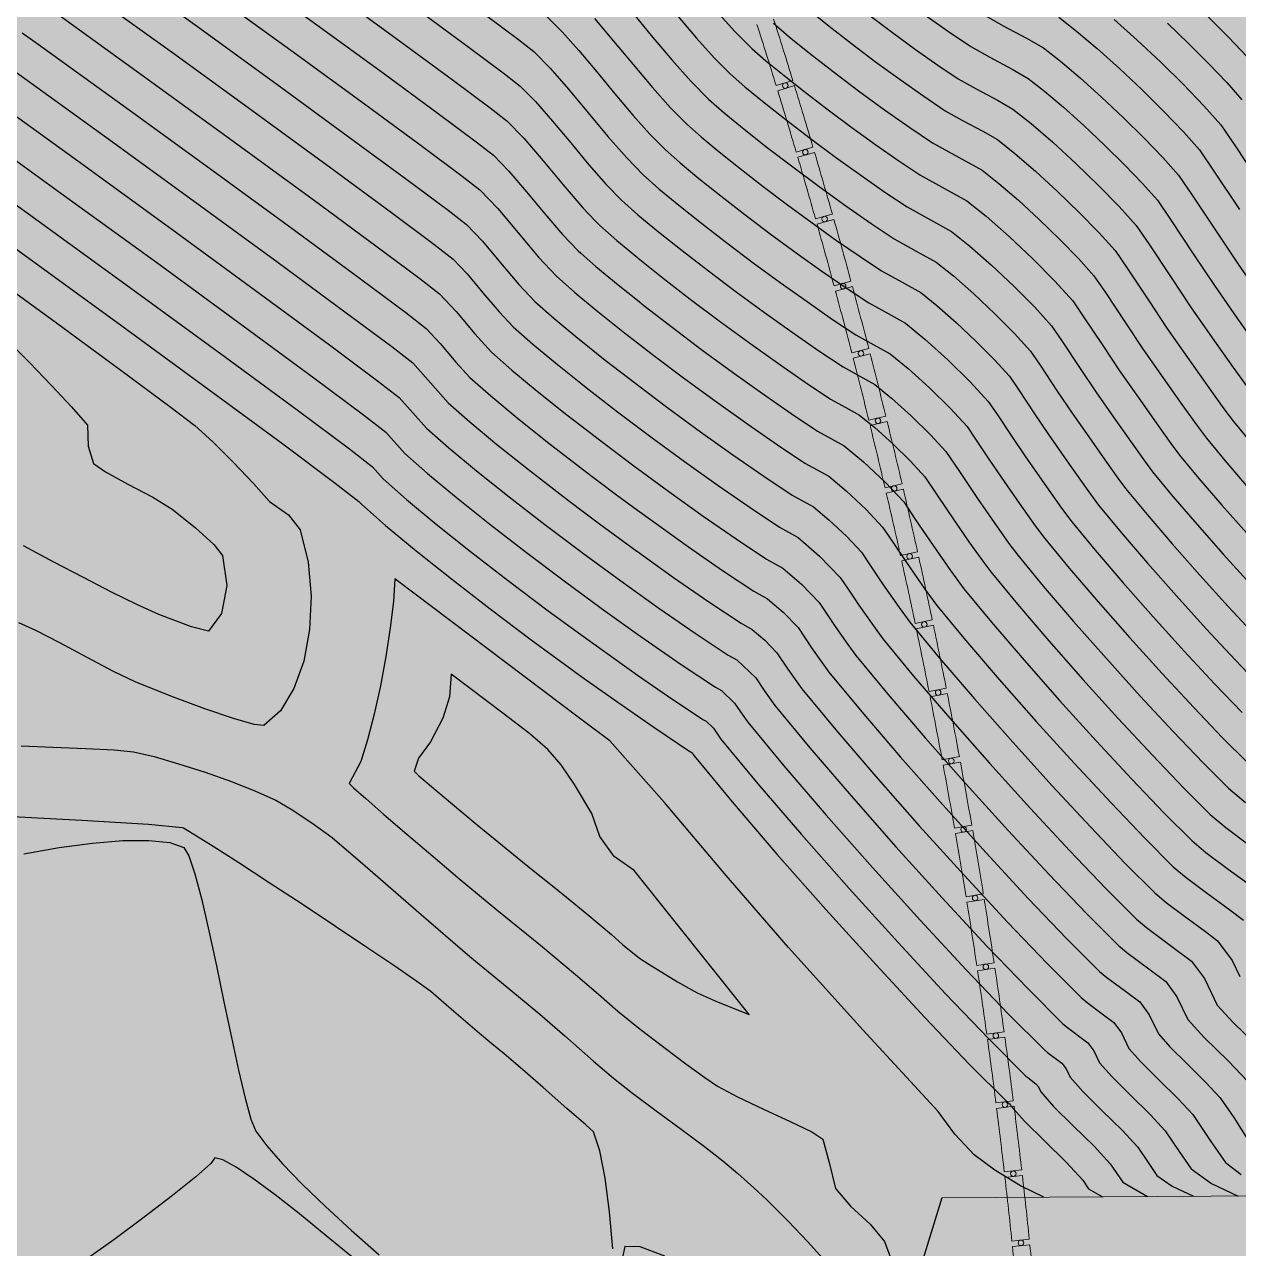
# Model space of a CAD drawing. Extents: x -367 to 63045, y 275 to 109039.
# Drawn here: x 62143.06 to 62184.67, y 108515.49 to 108557.46 of the extents above; entities that cross this region are included whole.
import ezdxf

# ---------------------------------------------------------------- set-up
doc = ezdxf.new("R2010")
doc.units = 0
doc.header["$LTSCALE"] = 25.401856
doc.header["$MEASUREMENT"] = 0
for name, color, linetype in [('colore lago', 131, 'Continuous'), ('curve livello 1m', 2, 'Continuous'), ('curve livello 5m', 7, 'Continuous'), ('LIN010CO', 2, 'Continuous'), ('LIN025CO', 7, 'Continuous'), ('Per+Mod Surf', 7, 'Continuous'), ('TRATTCOLO-32', 255, 'Continuous')]:
    doc.layers.add(name, color=color, linetype=linetype)
doc.layers.add('no_plot', color=5, linetype='Continuous', plot=False)

# ---------------------------------------------------------------- blocks, each defined once
blk = doc.blocks.new('barrageflott')
at = {"layer": 'TRATTCOLO-32'}
h = blk.add_hatch(color=256, dxfattribs=at)
h.paths.add_polyline_path([(-4.689, 33.162, 0.002639), (-5.201, 35.3), (-5.784, 35.158, -0.002639), (-5.273, 33.025)])
h.paths.add_polyline_path([(-5.247, 35.485, 0.002639), (-5.784, 37.618), (-6.365, 37.468, -0.002639), (-5.829, 35.342)])
h.paths.add_polyline_path([(-5.831, 37.802, 0.002639), (-6.393, 39.929), (-6.972, 39.773, -0.002639), (-6.412, 37.652)])
h.paths.add_polyline_path([(-6.442, 40.112, 0.002639), (-7.028, 42.232), (-7.606, 42.07, -0.002639), (-7.022, 39.956)])
h.paths.add_polyline_path([(-7.08, 42.415, 0.002639), (-7.69, 44.529), (-8.266, 44.359, -0.002639), (-7.657, 42.252)])
h.paths.add_polyline_path([(-7.744, 44.711, 0.002639), (-8.378, 46.817), (-8.952, 46.641, -0.002639), (-8.319, 44.541)])
h.paths.add_polyline_path([(-8.434, 46.999, 0.002639), (-9.092, 49.097), (-9.664, 48.915, -0.002639), (-9.007, 46.822)])
h.paths.add_polyline_path([(-9.15, 49.279, 0.002639), (-9.833, 51.37), (-10.402, 51.18, -0.002639), (-9.722, 49.095)])
h.paths.add_polyline_path([(-9.893, 51.55, 0.002639), (-10.599, 53.633), (-11.166, 53.437, -0.002639), (-10.462, 51.36)])
h.paths.add_polyline_path([(-10.661, 53.813, 0.002639), (-11.392, 55.887), (-11.956, 55.685, -0.002639), (-11.228, 53.616)])
h.paths.add_polyline_path([(-11.456, 56.066, 0.002639), (-12.21, 58.133), (-12.772, 57.924, -0.002639), (-12.02, 55.864)])
h.paths.add_polyline_path([(-12.276, 58.311, 0.002639), (-13.053, 60.368), (-13.614, 60.153, -0.002639), (-12.838, 58.102)])
h.paths.add_polyline_path([(-13.122, 60.546, 0.002639), (-13.923, 62.594), (-14.481, 62.373, -0.002639), (-13.682, 60.33)])
h.paths.add_polyline_path([(-13.993, 62.771, 0.002639), (-14.818, 64.81), (-15.373, 64.582, -0.002639), (-14.551, 62.549)])
h.paths.add_polyline_path([(-14.89, 64.986, 0.002639), (-15.738, 67.015), (-16.29, 66.781, -0.002639), (-15.445, 64.758)])
h = blk.add_hatch(color=256, dxfattribs=at)
h.paths.add_polyline_path([(-1.192, 14.374, 0.002639), (-1.506, 16.55), (-2.1, 16.462, -0.002639), (-1.786, 14.291)])
h.paths.add_polyline_path([(-1.534, 16.739, 0.002639), (-1.874, 18.912), (-2.466, 18.816, -0.002639), (-2.128, 16.649)])
h.paths.add_polyline_path([(-1.904, 19.099, 0.002639), (-2.268, 21.269), (-2.86, 21.166, -0.002639), (-2.496, 19.003)])
h.paths.add_polyline_path([(-2.301, 21.456, 0.002639), (-2.69, 23.621), (-3.28, 23.511, -0.002639), (-2.892, 21.353)])
h.paths.add_polyline_path([(-2.725, 23.808, 0.002639), (-3.139, 25.968), (-3.727, 25.852, -0.002639), (-3.315, 23.698)])
h.paths.add_polyline_path([(-3.176, 26.154, 0.002639), (-3.614, 28.31), (-4.202, 28.187, -0.002639), (-3.764, 26.038)])
h.paths.add_polyline_path([(-3.653, 28.496, 0.002639), (-4.117, 30.646), (-4.702, 30.516, -0.002639), (-4.24, 28.373)])
h.paths.add_polyline_path([(-4.158, 30.832, 0.002639), (-4.646, 32.976), (-5.23, 32.84, -0.002639), (-4.743, 30.702)])
h = blk.add_hatch(color=256, dxfattribs=at)
h.paths.add_polyline_path([(0.293, 0.116, 0.002639), (0.129, 2.309), (-0.469, 2.261, -0.002639), (-0.306, 0.074)])
h.paths.add_polyline_path([(0.114, 2.498, 0.002639), (-0.076, 4.69), (-0.673, 4.635, -0.002639), (-0.485, 2.45)])
h.paths.add_polyline_path([(-0.093, 4.879, 0.002639), (-0.307, 7.068), (-0.904, 7.007, -0.002639), (-0.69, 4.824)])
h.paths.add_polyline_path([(-0.327, 7.257, 0.002639), (-0.566, 9.444), (-1.162, 9.375, -0.002639), (-0.924, 7.195)])
h.paths.add_polyline_path([(-0.588, 9.633, 0.002639), (-0.852, 11.816), (-1.448, 11.741, -0.002639), (-1.184, 9.564)])
h.paths.add_polyline_path([(-0.876, 12.005, 0.002639), (-1.166, 14.185), (-1.76, 14.103, -0.002639), (-1.471, 11.929)])
at = {"layer": 'LIN010CO', "lineweight": 0}
for p, q in [((-9.007, 46.822), (-8.434, 46.999)), ((-8.952, 46.641), (-8.378, 46.817)), ((-8.319, 44.541), (-7.744, 44.711)), ((-8.266, 44.359), (-7.69, 44.529)), ((-7.657, 42.252), (-7.08, 42.415)), ((-7.606, 42.07), (-7.028, 42.232)), ((-7.022, 39.956), (-6.442, 40.112)), ((-6.972, 39.773), (-6.393, 39.929)), ((-6.412, 37.652), (-5.831, 37.802)), ((-6.365, 37.468), (-5.784, 37.618)), ((-5.829, 35.342), (-5.247, 35.485)), ((-5.784, 35.158), (-5.201, 35.3)), ((-5.273, 33.025), (-4.689, 33.162)), ((-5.23, 32.84), (-4.646, 32.976)), ((-4.743, 30.702), (-4.158, 30.832)), ((-4.702, 30.516), (-4.117, 30.646)), ((-4.24, 28.373), (-3.653, 28.496)), ((-4.202, 28.187), (-3.614, 28.31)), ((-3.764, 26.038), (-3.176, 26.154)), ((-3.727, 25.852), (-3.139, 25.968)), ((-3.315, 23.698), (-2.725, 23.808)), ((-3.28, 23.511), (-2.69, 23.621)), ((-2.892, 21.353), (-2.301, 21.456)), ((-2.86, 21.166), (-2.268, 21.269)), ((-2.496, 19.003), (-1.904, 19.099)), ((-2.466, 18.816), (-1.874, 18.912)), ((-2.128, 16.649), (-1.534, 16.739)), ((-2.1, 16.462), (-1.506, 16.55)), ((-1.786, 14.291), (-1.192, 14.374)), ((-1.76, 14.103), (-1.166, 14.185)), ((-1.471, 11.929), (-0.876, 12.005)), ((-1.448, 11.741), (-0.852, 11.816)), ((-1.184, 9.564), (-0.588, 9.633)), ((-1.162, 9.375), (-0.566, 9.444)), ((-0.924, 7.195), (-0.327, 7.257)), ((-0.904, 7.007), (-0.307, 7.068))]:
    blk.add_line(p, q, dxfattribs=at)
for centre in [(-8.693, 46.82), (-8.005, 44.535), (-7.343, 42.242), (-6.707, 39.942), (-6.098, 37.635), (-5.515, 35.321), (-4.959, 33.001), (-4.43, 30.674), (-3.927, 28.341), (-3.451, 26.003), (-3.002, 23.659), (-2.58, 21.311), (-2.185, 18.958), (-1.817, 16.6), (-1.476, 14.238), (-1.162, 11.873), (-0.875, 9.504), (-0.615, 7.132)]:
    blk.add_circle(centre, 0.095, dxfattribs=at)
for radius, start, end in [(207.744, 17.11592, 17.72079), (208.344, 17.11592, 17.72079), (207.744, 16.45875, 17.06362), (208.344, 16.45875, 17.06362), (208.344, 15.80157, 16.40644), (207.744, 15.80157, 16.40644), (207.744, 15.1444, 15.74927), (208.344, 15.1444, 15.74927), (208.344, 14.48723, 15.0921), (207.744, 14.48723, 15.0921), (207.744, 13.83005, 14.43492), (208.344, 13.83005, 14.43492), (208.344, 13.17288, 13.77775), (207.744, 13.17288, 13.77775), (207.744, 12.51571, 13.12058), (208.344, 12.51571, 13.12058), (208.344, 11.85853, 12.4634), (207.744, 11.85853, 12.4634), (207.744, 11.20136, 11.80623), (208.344, 11.20136, 11.80623), (207.744, 10.54419, 11.14906), (208.344, 10.54419, 11.14906), (207.744, 9.88701, 10.49189), (208.344, 9.88701, 10.49189), (207.744, 9.22984, 9.83471), (208.344, 9.22984, 9.83471), (208.344, 8.57267, 9.17754), (207.744, 8.57267, 9.17754), (207.744, 7.9155, 8.52037), (208.344, 7.9155, 8.52037), (207.744, 7.25832, 7.86319), (208.344, 7.25832, 7.86319), (208.344, 6.60115, 7.20602), (207.744, 6.60115, 7.20602), (207.744, 5.94398, 6.54885), (208.344, 5.94398, 6.54885), (207.744, 5.2868, 5.89167), (208.344, 5.2868, 5.89167)]:
    blk.add_arc((-207.55, -14.318), radius, start, end, dxfattribs=at)

msp = doc.modelspace()

# ---------------------------------------------------------------- hatches: boundary and pattern name
at = {"layer": 'colore lago', "linetype": 'Continuous', "lineweight": 0}
msp.add_hatch(color=256, dxfattribs=at).paths.add_polyline_path([(62184.44037, 108578.69715), (62185.03434, 108578.125), (62185.55328, 108577.07553), (62184.71184, 108576.84218), (62189.10999, 108571.21279), (62202.4034, 108574.89937), (62203.10581, 108574.00033), (62197.58567, 108564.24353), (62201.98383, 108558.61423), (62202.78383, 108560.02814), (62202.78383, 108558.46665), (62203.82904, 108556.4937), (62204.32435, 108555.55874), (62204.73393, 108554.78562), (62204.99715, 108554.28875), (62205.31668, 108553.6856), (62206.09904, 108553.14835), (62206.994, 108552.58011), (62207.77037, 108552.12865), (62208.28489, 108551.88137), (62208.98831, 108551.7939), (62209.75528, 108551.70767), (62210.27698, 108551.52482), (62211.05005, 108551.20587), (62211.84255, 108550.8465), (62212.31081, 108550.58878), (62213.28943, 108549.57594), (62214.66393, 108548.14578), (62215.45723, 108547.3376), (62216.16484, 108546.6219), (62216.68181, 108546.10437), (62216.90318, 108545.89072), (62217.44028, 108545.65476), (62218.04836, 108545.19124), (62218.87708, 108544.48294), (62219.4919, 108543.90061), (62219.85139, 108543.51423), (62220.22605, 108542.63483), (62220.56531, 108541.56721), (62220.9211, 108540.79857), (62221.36372, 108540.51775), (62221.86652, 108540.21289), (62222.46332, 108539.50212), (62223.10529, 108538.59681), (62223.70955, 108537.87247), (62224.20518, 108537.55122), (62224.69366, 108537.28115), (62225.15194, 108537.02649), (62225.71553, 108536.65965), (62226.50081, 108536.12628), (62227.3663, 108535.52374), (62228.1705, 108534.9494), (62229.08636, 108534.26713), (62230.1381, 108533.46091), (62231.0102, 108532.77261), (62231.91617, 108532.02959), (62232.79706, 108531.29172), (62233.57004, 108530.62991), (62234.15231, 108530.11507), (62234.46103, 108529.81812), (62235.02241, 108528.93574), (62235.50983, 108528.21194), (62236.1616, 108527.97079), (62237.88452, 108527.35259), (62236.19155, 108519.02067), (62235.95115, 108517.8376), (62230.60336, 108518.76617), (62225.09835, 108519.31118), (62219.53535, 108519.50718), (62213.99236, 108519.34019), (62208.44135, 108518.81819), (62202.96136, 108517.90819), (62197.53735, 108516.63019), (62192.21835, 108515.03521), (62187.02936, 108513.0682), (62181.96335, 108510.75821), (62177.07535, 108508.14421), (62172.35535, 108505.18521), (62168.15134, 108502.19022), (62163.99534, 108498.79922), (62159.92034, 108495.02322), (62156.87234, 108491.82123), (62153.58533, 108487.9912), (62151.00034, 108484.57322), (62147.89234, 108479.97022), (62145.09534, 108475.15423), (62142.62333, 108470.19523), (62140.49932, 108465.06123), (62138.70632, 108459.79123), (62137.26532, 108454.41924), (62136.17032, 108448.97023), (62135.44131, 108443.47724), (62135.08431, 108438.09823), (62135.07531, 108432.54122), (62135.4223, 108426.97924), (62136.1643, 108421.48524), (62137.24929, 108416.02824), (62138.11624, 108412.81415), (62136.87629, 108410.16824), (62132.8128, 108408.61126), (62132.07881, 108409.20236), (62131.22289, 108409.67071), (62130.50179, 108409.8758), (62129.73905, 108409.66836), (62128.79583, 108409.16644), (62127.82182, 108408.63823), (62126.9667, 108408.35186), (62126.4708, 108408.43826), (62125.54632, 108408.64534), (62123.26174, 108409.24028), (62120.33075, 108410.05585), (62117.14751, 108410.95602), (62114.10621, 108411.80472), (62111.601, 108412.46593), (62110.85667, 108412.63236), (62109.99272, 108412.81634), (62109.48217, 108412.93677), (62108.8675, 108413.23396), (62108.1109, 108413.60641), (62106.96975, 108414.09549), (62105.58923, 108414.65753), (62104.07452, 108415.25987), (62102.53083, 108415.86981), (62101.06332, 108416.45468), (62099.7772, 108416.98179), (62098.77764, 108417.41846), (62098.12077, 108417.74642), (62097.08202, 108418.402), (62094.14205, 108420.10043), (62090.9826, 108422.11739), (62089.00829, 108423.4159), (62089.0084, 108612.37278), (62120.88999, 108629.95032), (62123.51589, 108627.78348), (62127.40046, 108624.87082), (62132.09238, 108621.99255), (62137.11189, 108618.69874), (62141.9676, 108615.09259), (62145.99091, 108612.94276), (62152.41989, 108607.98332), (62153.53281, 108607.46368), (62154.64574, 108606.94403), (62153.74834, 108606.61531), (62152.36859, 108606.1099), (62157.20571, 108600.8529), (62170.15914, 108605.59782), (62170.93166, 108604.75824), (62166.215, 108594.58868), (62171.05211, 108589.33168), (62172.53972, 108592.53911), (62173.61881, 108592.04274), (62173.89927, 108591.77136), (62174.52108, 108591.27829), (62175.29877, 108590.71102), (62176.16099, 108590.1049), (62177.03637, 108589.49528), (62177.85355, 108588.91749), (62178.54117, 108588.40689), (62179.02787, 108587.99882), (62179.46911, 108587.46018), (62180.05431, 108586.73849), (62180.60099, 108586.11149), (62181.23677, 108585.39235), (62181.56921, 108585.00258), (62181.87023, 108584.35861), (62182.1683, 108583.51591), (62182.76671, 108581.60651), (62183.0726, 108580.72588), (62183.38664, 108580.01867)])

# ---------------------------------------------------------------- linework, layer by layer
at = {"layer": 'curve livello 5m', "color": 2, "flags": 128}
for points in [[(62141.49953, 108562.17353), (62143.47211, 108560.14711), (62144.58924, 108559.04623), (62144.58924, 108559.04623), (62145.28731, 108558.55127), (62148.20796, 108556.43938), (62151.02187, 108554.39396), (62153.55597, 108552.5419), (62155.63717, 108551.01009), (62157.09241, 108549.92543), (62157.74861, 108549.41481), (62157.74861, 108549.41481), (62158.22595, 108548.91125), (62158.77372, 108548.26061), (62159.32413, 108547.60632), (62159.80939, 108547.0918), (62159.80939, 108547.0918), (62160.48178, 108546.49904), (62161.32712, 108545.79775), (62162.1305, 108545.15752)], [(62156.56287, 108557.95211), (62158.29537, 108556.67696), (62159.50679, 108555.77403), (62160.05305, 108555.34896), (62160.05305, 108555.34896), (62160.5706, 108554.82259), (62161.15786, 108554.15021), (62161.78096, 108553.40346), (62162.40603, 108552.65398), (62162.99922, 108551.97339), (62163.52666, 108551.43333), (62163.52666, 108551.43333), (62164.08636, 108550.93992), (62164.79001, 108550.35617), (62165.60635, 108549.70561), (62166.50415, 108549.01176), (62167.45214, 108548.29815), (62168.41907, 108547.5883), (62169.3737, 108546.90575), (62170.28476, 108546.274), (62171.12101, 108545.7166), (62171.12101, 108545.7166), (62171.69141, 108545.40217), (62172.20126, 108545.11613), (62172.77593, 108544.65136), (62173.45115, 108544.04049), (62174.11236, 108543.39151), (62174.64501, 108542.81239), (62175.10667, 108542.12656), (62175.72253, 108541.20333), (62176.29195, 108540.38691), (62176.80377, 108539.66699), (62177.10444, 108539.25956), (62177.98108, 108538.19748), (62179.01511, 108536.99234), (62180.1433, 108535.71406), (62181.30243, 108534.43253), (62182.42928, 108533.21766), (62183.46062, 108532.13935), (62184.33323, 108531.26749), (62184.91208, 108530.78)], [(62173.88334, 108557.81984), (62174.73001, 108557.21883), (62175.49714, 108556.70192), (62175.49714, 108556.70192), (62176.14244, 108556.33621), (62176.90914, 108555.93255), (62177.45679, 108555.61262), (62177.45679, 108555.61262), (62178.01805, 108555.17471), (62178.66795, 108554.62285), (62179.36771, 108553.99358), (62180.07856, 108553.32346), (62180.76173, 108552.64903), (62181.37844, 108552.00686), (62181.88992, 108551.43349), (62181.88992, 108551.43349), (62182.34178, 108550.77128), (62183.14409, 108549.55955), (62183.84461, 108548.51455), (62183.84461, 108548.51455), (62184.61825, 108547.40265), (62185.37228, 108546.33414)], [(62165.45002, 108557.75042), (62166.09332, 108556.99487), (62166.69799, 108556.32218), (62167.24394, 108555.77486), (62167.24394, 108555.77486), (62167.7554, 108555.32609), (62168.40842, 108554.78898), (62169.16746, 108554.19028), (62169.99697, 108553.55674), (62170.86143, 108552.91512), (62171.72529, 108552.29216), (62172.55302, 108551.71463), (62173.30907, 108551.20926), (62173.30907, 108551.20926), (62174.11165, 108550.76684), (62174.82902, 108550.36437), (62174.82902, 108550.36437), (62175.45941, 108549.86253), (62176.20098, 108549.20967), (62176.97119, 108548.48359), (62177.68753, 108547.76208), (62178.26747, 108547.12294), (62178.26747, 108547.12294), (62178.61794, 108546.60931), (62179.24023, 108545.66947), (62179.78357, 108544.85894), (62179.78357, 108544.85894), (62180.38362, 108543.99653), (62180.96847, 108543.16776), (62181.44697, 108542.50085), (62181.72797, 108542.12399), (62182.42689, 108541.27722), (62183.25129, 108540.31639), (62184.15078, 108539.29725), (62185.07493, 108538.27552)], [(62183.61478, 108557.74663), (62184.3293, 108557.03031), (62184.97244, 108556.35278)], [(62140.895, 108554.14792), (62144.305, 108551.68219), (62147.59038, 108549.29406), (62150.54906, 108547.13168), (62152.97897, 108545.34322), (62154.67803, 108544.07682), (62155.44418, 108543.48065), (62155.44418, 108543.48065), (62156.09211, 108542.75027), (62156.87721, 108542.05816), (62157.86423, 108541.23932), (62159.00934, 108540.32676), (62160.2687, 108539.35348), (62161.59847, 108538.35248), (62162.13049, 108537.96192)], [(62162.1305, 108545.15751), (62162.30786, 108545.01617), (62163.38643, 108544.18261), (62164.07072, 108543.6675)], [(62164.07072, 108543.66751), (62164.52531, 108543.32532), (62165.68694, 108542.47253), (62166.83379, 108541.65254), (62167.92831, 108540.89358), (62168.93294, 108540.22394), (62169.57349, 108539.86788), (62170.31463, 108539.23007), (62171.02256, 108538.50184), (62171.2963, 108538.09517), (62171.66149, 108537.54773), (62172.16084, 108536.83501), (62172.48092, 108536.39514), (62173.53527, 108535.11774), (62174.77892, 108533.66829), (62176.13582, 108532.13087), (62177.52994, 108530.58955), (62178.88523, 108529.12839), (62180.12565, 108527.83148), (62181.17515, 108526.78287), (62181.51943, 108526.49294), (62182.39211, 108525.84736), (62183.06681, 108525.34028), (62183.50765, 108524.73974), (62183.73588, 108524.26143), (62183.94603, 108523.83144), (62184.48864, 108523.23847), (62185.27936, 108522.46575)], [(62162.13049, 108537.96191), (62162.95482, 108537.35675), (62164.07072, 108536.55888)], [(62164.07072, 108536.55889), (62164.29388, 108536.39932), (62165.57185, 108535.51316), (62166.74487, 108534.73128), (62166.94573, 108534.61964), (62167.4001, 108534.1913), (62167.60045, 108533.89212), (62167.85739, 108533.53071), (62169.08946, 108532.038), (62170.54273, 108530.34425), (62172.12835, 108528.54768), (62173.75745, 108526.74656), (62175.34118, 108525.03912), (62176.79068, 108523.5236), (62178.01708, 108522.29825), (62178.12677, 108522.20587), (62178.61979, 108521.83862), (62178.76025, 108521.64728), (62178.89993, 108521.35788), (62179.33062, 108520.86994), (62179.98818, 108520.22026), (62180.68135, 108519.53958), (62181.21885, 108518.95869), (62181.57224, 108518.43007), (62181.87731, 108517.98786), (62182.39851, 108517.62091), (62183.12409, 108517.27607)]]:
    msp.add_lwpolyline(points, dxfattribs=at)
at = {"layer": 'LIN025CO', "color": 2, "linetype": 'Continuous', "lineweight": 0}
msp.add_line((62174.50105, 108517.2243), (62200.72692, 108517.38173), dxfattribs=at)
at = {"layer": 'no_plot', "flags": 128}
for points in [[(62141.70758, 108568.98484), (62143.23898, 108567.43719), (62145.1351, 108565.48434), (62146.8432, 108563.72962), (62147.81055, 108562.77634), (62147.81055, 108562.77634), (62148.22779, 108562.47957), (62148.80116, 108562.07395), (62148.80116, 108562.07395), (62151.33033, 108560.24514), (62153.76707, 108558.47388), (62155.96149, 108556.87007), (62157.76373, 108555.54358), (62159.02391, 108554.60431), (62159.59216, 108554.16213), (62159.59216, 108554.16213), (62160.17139, 108553.56366), (62160.83386, 108552.79101), (62161.52582, 108551.95787), (62162.19352, 108551.17797), (62162.62482, 108550.72966)], [(62142.25669, 108566.68508), (62144.2262, 108564.65664), (62146.00042, 108562.83399), (62147.00522, 108561.84381), (62147.00522, 108561.84381), (62147.39166, 108561.56895), (62147.9227, 108561.19328), (62147.9227, 108561.19328), (62150.54974, 108559.2937), (62153.08077, 108557.4539), (62155.36011, 108555.78803), (62157.23209, 108554.41021), (62158.54104, 108553.43459), (62159.13127, 108552.9753), (62159.13127, 108552.9753), (62159.65921, 108552.42983), (62160.26302, 108551.72559), (62160.89371, 108550.96623), (62161.50228, 108550.25539), (62162.03975, 108549.69672), (62162.03975, 108549.69672), (62162.1305, 108549.61672)], [(62141.2744, 108565.93297), (62143.31731, 108563.82893), (62145.15765, 108561.93836), (62146.19989, 108560.91129), (62146.19989, 108560.91129), (62146.55553, 108560.65834), (62147.04424, 108560.31261), (62147.04424, 108560.31261), (62149.76915, 108558.34226), (62152.39447, 108556.43392), (62154.75873, 108554.70598), (62156.70045, 108553.27684), (62158.05816, 108552.26487), (62158.67039, 108551.78847), (62158.67039, 108551.78847), (62159.27862, 108551.14682), (62159.97662, 108550.31775), (62160.67797, 108549.48403), (62161.2963, 108548.82841), (62161.2963, 108548.82841), (62161.92361, 108548.27539), (62162.1305, 108548.10376)], [(62142.40842, 108563.00123), (62144.31488, 108561.04274), (62145.39457, 108559.97876), (62145.39457, 108559.97876), (62146.16577, 108559.43194), (62148.98856, 108557.39082), (62151.70817, 108555.41394), (62154.15735, 108553.62394), (62156.16881, 108552.14346), (62157.57529, 108551.09515), (62158.2095, 108550.60164), (62158.2095, 108550.60164), (62158.75229, 108550.02903), (62159.37517, 108549.28918), (62160.00105, 108548.54517), (62160.55284, 108547.96011), (62160.55284, 108547.96011), (62161.2027, 108547.38722), (62162.0197, 108546.70943), (62162.1305, 108546.62113)], [(62142.62933, 108559.25149), (62143.78391, 108558.11371), (62143.78391, 108558.11371), (62144.40885, 108557.6706), (62147.42737, 108555.48794), (62150.33557, 108553.37398), (62152.95459, 108551.45986), (62155.10553, 108549.87671), (62156.60953, 108548.75571), (62157.28773, 108548.22798), (62157.28773, 108548.22798), (62157.8533, 108547.61431), (62158.49226, 108546.84837), (62159.06593, 108546.2235), (62159.76087, 108545.61086), (62160.63454, 108544.88606), (62161.64815, 108544.0783), (62162.13049, 108543.70553)], [(62158.82702, 108557.81033), (62159.98967, 108556.94375), (62160.51393, 108556.5358), (62160.51393, 108556.5358), (62161.07359, 108555.9666), (62161.70862, 108555.23953), (62162.3824, 108554.43203), (62163.05833, 108553.62158), (62163.69977, 108552.88563), (62164.27012, 108552.30164), (62164.27012, 108552.30164), (62164.80727, 108551.8281), (62165.48258, 108551.26786), (62166.26605, 108550.6435), (62167.12769, 108549.97759), (62168.03751, 108549.29272), (62168.9655, 108548.61146), (62169.88168, 108547.95639), (62170.75605, 108547.35009), (62171.55862, 108546.81513), (62172.17546, 108546.4751), (62172.72681, 108546.16578), (62173.34827, 108545.66317), (62174.07845, 108545.00258), (62174.79349, 108544.30076), (62175.3695, 108543.6745), (62175.63887, 108543.27974), (62176.11714, 108542.55741), (62176.53474, 108541.93446), (62177.15051, 108541.05157), (62177.704, 108540.27305), (62178.02915, 108539.83245), (62178.87024, 108538.81343), (62179.86234, 108537.65715), (62180.94479, 108536.4307), (62182.05693, 108535.20113), (62183.13809, 108534.03552), (62184.12762, 108533.00092), (62184.96484, 108532.16441)], [(62163.82987, 108557.94789), (62164.5441, 108557.08693), (62165.24612, 108556.25319), (62165.90766, 108555.50647), (62166.50048, 108554.90655), (62166.50048, 108554.90655), (62167.03774, 108554.43515), (62167.72369, 108553.87096), (62168.521, 108553.24207), (62169.39234, 108552.57658), (62170.30039, 108551.90261), (62171.20782, 108551.24824), (62172.07728, 108550.64158), (62172.87146, 108550.11073), (62173.6276, 108549.69391), (62174.30347, 108549.31472), (62174.89739, 108548.84191), (62175.59605, 108548.22683), (62176.3217, 108547.54275), (62176.99659, 108546.86299), (62177.54298, 108546.26083), (62177.87317, 108545.77692), (62178.45946, 108544.89145), (62178.97136, 108544.12782), (62179.5367, 108543.3153), (62180.08771, 108542.53449), (62180.53852, 108541.90616), (62180.80327, 108541.55111), (62181.53773, 108540.66127), (62182.40406, 108539.65158), (62183.34928, 108538.58061), (62184.32043, 108537.50692), (62185.26452, 108536.48908)], [(62166.77024, 108557.93372), (62167.40987, 108557.22214), (62167.98739, 108556.64317), (62167.98739, 108556.64317), (62168.47306, 108556.21703), (62169.09315, 108555.707), (62169.81392, 108555.13849), (62170.6016, 108554.5369), (62171.42247, 108553.92763), (62172.24277, 108553.33609), (62173.02876, 108552.78767), (62173.74669, 108552.30779), (62174.5957, 108551.83978), (62175.35458, 108551.41402), (62176.02144, 108550.88314), (62176.80591, 108550.19251), (62177.62068, 108549.42442), (62178.37846, 108548.66117), (62178.99196, 108547.98505), (62179.36271, 108547.4417), (62180.021, 108546.44749), (62180.59578, 108545.59006), (62181.23055, 108544.67775), (62181.84923, 108543.80104), (62182.35541, 108543.09554), (62182.65268, 108542.69688), (62183.31605, 108541.89317), (62184.09853, 108540.9812), (62184.95227, 108540.01389)], [(62169.98092, 108557.93784), (62170.63882, 108557.4022), (62171.403, 108556.80676), (62172.22842, 108556.18542), (62173.07006, 108555.57206), (62173.8829, 108555.00057), (62174.62192, 108554.50485), (62175.20929, 108554.17197), (62175.90719, 108553.80454), (62176.40568, 108553.51332), (62177.01051, 108553.0373), (62177.71716, 108552.42764), (62178.46957, 108551.73717), (62179.2117, 108551.01873), (62179.88751, 108550.32515), (62180.44094, 108549.70927), (62180.85225, 108549.10649), (62181.58255, 108548.00352), (62182.22019, 108547.05231), (62182.9244, 108546.0402), (62183.61076, 108545.06759), (62184.17231, 108544.28492), (62184.50209, 108543.84265), (62185.09438, 108543.12506)], [(62175.93476, 108557.80045), (62176.60901, 108557.41833), (62177.41012, 108556.99655), (62177.98234, 108556.66227), (62178.56879, 108556.20471), (62179.24785, 108555.62808), (62179.97902, 108554.97058), (62180.72177, 108554.27038), (62181.43559, 108553.56569), (62182.07998, 108552.8947), (62182.61442, 108552.2956), (62183.08655, 108551.60367), (62183.92486, 108550.33757), (62184.65682, 108549.24567), (62185.46517, 108548.08388)], [(62160.97482, 108557.72263), (62161.48473, 108557.21038), (62162.05832, 108556.56467), (62162.67079, 108555.83795), (62163.29734, 108555.08267), (62163.91318, 108554.35127), (62164.49352, 108553.69622), (62165.01357, 108553.16994), (62165.01357, 108553.16994), (62165.52819, 108552.71628), (62166.17516, 108552.17954), (62166.92576, 108551.58138), (62167.75124, 108550.94342), (62168.62288, 108550.28728), (62169.51193, 108549.63461), (62170.38966, 108549.00703), (62171.22734, 108548.42617), (62171.99623, 108547.91366), (62172.65951, 108547.54804), (62173.25236, 108547.21542), (62173.9206, 108546.67499), (62174.70575, 108545.96466), (62175.47462, 108545.21001), (62176.094, 108544.53661), (62176.38364, 108544.11213), (62176.89791, 108543.33542), (62177.34694, 108542.66558), (62178.00907, 108541.71623), (62178.60423, 108540.8791), (62178.95386, 108540.40534), (62179.7594, 108539.42937), (62180.70958, 108538.32196), (62181.74629, 108537.14734), (62182.81143, 108535.96973), (62183.8469, 108534.85337), (62184.79461, 108533.8625)], [(62162.59501, 108557.67049), (62163.25033, 108556.89292), (62163.92072, 108556.0848), (62164.57965, 108555.30223), (62165.20059, 108554.60134), (62165.75703, 108554.03825), (62165.75703, 108554.03825), (62166.2491, 108553.60445), (62166.86774, 108553.09123), (62167.58546, 108552.51927), (62168.37478, 108551.90925), (62169.20824, 108551.28185), (62170.05835, 108550.65777), (62170.89764, 108550.05767), (62171.69863, 108549.50225), (62172.43385, 108549.01219), (62173.14355, 108548.62097), (62173.77792, 108548.26507), (62174.33536, 108547.8213), (62174.99112, 108547.24398), (62175.6722, 108546.60192), (62176.30565, 108545.9639), (62176.81849, 108545.39872), (62177.1284, 108544.94453), (62177.67869, 108544.11344), (62178.15915, 108543.3967), (62178.86764, 108542.38088), (62179.50445, 108541.48515), (62179.87856, 108540.97822), (62180.64857, 108540.04532), (62181.55682, 108538.98677), (62182.54779, 108537.86398), (62183.56593, 108536.73833), (62184.55571, 108535.67123), (62185.46161, 108534.72407)], [(62168.73085, 108557.51147), (62169.26756, 108557.04327), (62169.96456, 108556.47581), (62170.77413, 108555.845), (62171.64859, 108555.18674), (62172.54024, 108554.53694), (62173.40138, 108553.93149), (62174.1843, 108553.40632), (62175.07975, 108552.91271), (62175.88013, 108552.46367), (62176.45514, 108552.01112), (62177.12695, 108551.43151), (62177.84227, 108550.77509), (62178.54781, 108550.09207), (62179.1903, 108549.43268), (62179.71645, 108548.84716), (62180.10748, 108548.2741), (62180.80177, 108547.2255), (62181.40798, 108546.32118), (62182.07747, 108545.35898), (62182.72999, 108544.43431), (62183.26386, 108543.69023), (62183.57738, 108543.26976), (62184.20522, 108542.50911), (62184.94577, 108541.64601)], [(62172.03186, 108557.76853), (62172.80824, 108557.1841), (62173.59987, 108556.60718), (62174.36442, 108556.06965), (62175.05953, 108555.60338), (62175.05953, 108555.60338), (62175.67587, 108555.25409), (62176.40816, 108554.86854), (62176.93124, 108554.56297), (62177.56589, 108554.06348), (62178.30737, 108553.42376), (62179.09687, 108552.69926), (62179.87559, 108551.9454), (62180.58471, 108551.21762), (62181.16543, 108550.57138), (62181.59701, 108549.93888), (62182.36332, 108548.78154), (62183.0324, 108547.78343), (62183.77132, 108546.72143), (62184.49152, 108545.70086), (62185.08076, 108544.87961)], [(62178.5079, 108557.71192), (62179.11953, 108557.23471), (62179.82776, 108556.63332), (62180.59032, 108555.94757), (62181.36497, 108555.2173), (62182.10946, 108554.48235), (62182.78152, 108553.78254), (62183.33891, 108553.15771), (62183.83132, 108552.43606), (62184.70563, 108551.11559)], [(62180.40766, 108557.63855), (62181.20163, 108556.92457), (62182.00818, 108556.16423), (62182.78332, 108555.39901), (62183.48306, 108554.67038), (62184.0634, 108554.01982), (62184.57609, 108553.26845), (62185.48641, 108551.8936)], [(62182.23338, 108557.50968), (62182.95984, 108556.81112), (62183.64817, 108556.12105), (62184.26773, 108555.46836), (62184.78789, 108554.88192)], [(62142.97858, 108557.18118), (62143.53039, 108556.78993), (62146.64678, 108554.5365), (62149.64928, 108552.354), (62152.3532, 108550.37781), (62154.57389, 108548.74334), (62156.12666, 108547.58599), (62156.82684, 108547.04115), (62156.82684, 108547.04115), (62157.30254, 108546.525), (62157.83997, 108545.88076), (62158.32248, 108545.35519), (62158.32248, 108545.35519), (62159.03995, 108544.72269), (62159.94196, 108543.97437), (62160.98845, 108543.14042), (62162.13049, 108542.2578)], [(62142.65192, 108555.90926), (62145.86619, 108553.58507), (62148.96298, 108551.33402), (62151.75182, 108549.29577), (62154.04225, 108547.60997), (62155.64378, 108546.41626), (62156.36595, 108545.85431), (62156.36595, 108545.85431), (62156.96938, 108545.1749), (62157.57902, 108544.48688), (62157.57902, 108544.48688), (62158.31904, 108543.83451), (62159.24939, 108543.06269), (62160.32875, 108542.20253), (62161.51579, 108541.28514), (62162.13049, 108540.82241)], [(62141.77346, 108555.02859), (62145.0856, 108552.63363), (62148.27668, 108550.31404), (62151.15044, 108548.21373), (62153.51061, 108546.47659), (62155.16091, 108545.24654), (62155.90507, 108544.66748), (62155.90507, 108544.66748), (62156.36793, 108544.14633), (62156.83557, 108543.61858), (62157.59812, 108542.94633), (62158.55681, 108542.151), (62159.66904, 108541.26465), (62160.89225, 108540.31931), (62162.13049, 108539.38721)], [(62140.01654, 108553.26725), (62143.52441, 108550.73075), (62146.90408, 108548.27408), (62149.94768, 108546.04964), (62152.44733, 108544.20985), (62154.19516, 108542.9071), (62154.98329, 108542.29382), (62155.34866, 108541.88197), (62156.15629, 108541.16998), (62157.17166, 108540.32763), (62158.34964, 108539.38888), (62159.64516, 108538.38765), (62161.0131, 108537.35792), (62162.13049, 108536.53762)], [(62162.62481, 108550.72966), (62162.78321, 108550.56501), (62162.78321, 108550.56501), (62163.36545, 108550.05173), (62164.07074, 108549.46662)], [(62141.19432, 108549.38261), (62143.98085, 108547.35376), (62146.36388, 108545.60655), (62148.08808, 108544.32819), (62148.89813, 108543.70589), (62149.50799, 108543.14439), (62150.21808, 108542.44124), (62150.90836, 108541.71863), (62151.45879, 108541.09877), (62152.11035, 108540.64341), (62152.5074, 108540.1342), (62152.5074, 108540.1342), (62152.77827, 108539.01854), (62152.88167, 108537.85713), (62152.82843, 108536.70872), (62152.62942, 108535.63203), (62152.29549, 108534.68578), (62151.83749, 108533.92871), (62151.26628, 108533.41955), (62151.26628, 108533.41955), (62150.93561, 108533.4546), (62150.22345, 108533.65835), (62149.23565, 108533.99475), (62148.07804, 108534.42776), (62146.85647, 108534.92134), (62146.85647, 108534.92134), (62146.111, 108535.2752), (62145.20478, 108535.75077), (62144.27168, 108536.251), (62143.44562, 108536.67886), (62142.86049, 108536.93733)], [(62142.74382, 108549.77931), (62146.21778, 108547.2541), (62149.3463, 108544.9676), (62151.91569, 108543.07647), (62153.71228, 108541.73738), (62154.52241, 108541.10699), (62154.6052, 108541.01366), (62155.43538, 108540.2818), (62156.47908, 108539.41595), (62157.68994, 108538.45099), (62159.02161, 108537.42183), (62160.42774, 108536.36335), (62161.86196, 108535.31046), (62162.13049, 108535.11846)], [(62162.1305, 108549.61671), (62162.64453, 108549.16355), (62163.40486, 108548.53279), (62164.07073, 108548.00215)], [(62164.07073, 108549.46664), (62164.09743, 108549.44449), (62164.94665, 108548.76773), (62165.88061, 108548.04593), (62166.86677, 108547.30358), (62167.87265, 108546.56515), (62168.86572, 108545.8551), (62169.81347, 108545.19792), (62170.68339, 108544.61807), (62171.20736, 108544.32923), (62171.6757, 108544.06648), (62172.20359, 108543.63955), (62172.82385, 108543.07841), (62173.43123, 108542.48225), (62173.92052, 108541.95028), (62174.34459, 108541.32028), (62174.91032, 108540.47221), (62175.43338, 108539.72225), (62175.90354, 108539.06094), (62176.17974, 108538.68668), (62177.09192, 108537.58153), (62178.16787, 108536.32753), (62179.3418, 108534.99742), (62180.54794, 108533.66394), (62181.72047, 108532.39981), (62182.79363, 108531.27777), (62183.70161, 108530.37057), (62184.23355, 108529.92259), (62185.07392, 108529.29454)], [(62162.1305, 108548.10375), (62162.71228, 108547.6211), (62163.62726, 108546.89194), (62164.07072, 108546.54921)], [(62164.07073, 108548.00216), (62164.28695, 108547.82984), (62165.25706, 108547.08011), (62166.28141, 108546.30902), (62167.32622, 108545.542), (62168.35774, 108544.80446), (62169.34218, 108544.12183), (62170.24578, 108543.51954), (62170.72331, 108543.2563), (62171.15015, 108543.01683), (62171.81507, 108542.46639), (62172.5728, 108541.75207), (62173.19603, 108541.08817), (62173.58252, 108540.514), (62174.09811, 108539.74109), (62174.80313, 108538.73484), (62175.25503, 108538.11379), (62176.20275, 108536.96558), (62177.32063, 108535.66272), (62178.54031, 108534.28079), (62179.79344, 108532.89534), (62181.01166, 108531.58195), (62182.12664, 108530.4162), (62183.07, 108529.47364), (62183.55502, 108529.06517), (62184.32127, 108528.49252), (62185.21671, 108527.84049)], [(62142.47532, 108546.62034), (62143.23834, 108545.85751), (62143.98733, 108545.0809), (62144.66557, 108544.34823), (62145.21639, 108543.71724), (62145.23778, 108542.99546), (62145.42661, 108542.40654), (62145.42661, 108542.40654), (62145.8351, 108542.11567), (62146.60337, 108541.69968), (62147.45554, 108541.24644), (62148.11574, 108540.84384), (62148.11574, 108540.84384), (62148.90315, 108540.21664), (62149.54484, 108539.62637), (62149.8483, 108539.25012), (62149.8483, 108539.25012), (62149.99276, 108538.21937), (62149.81492, 108537.25722), (62149.36813, 108536.65232), (62149.36813, 108536.65232), (62148.78437, 108536.80424), (62147.66204, 108537.23334), (62147.66204, 108537.23334), (62146.90766, 108537.57256), (62146.03587, 108537.99949), (62145.07723, 108538.49196), (62144.0623, 108539.02782), (62143.02166, 108539.58494)], [(62162.1305, 108546.62112), (62162.96756, 108545.95406), (62164.00998, 108545.14844), (62164.07072, 108545.10271)], [(62164.07072, 108546.54922), (62164.63352, 108546.11428), (62165.69604, 108545.31445), (62166.7798, 108544.51884), (62167.84975, 108543.75382), (62168.87089, 108543.04575), (62169.80817, 108542.421), (62170.6246, 108541.96718), (62171.22486, 108541.47026), (62171.90891, 108540.8254), (62172.47154, 108540.22606), (62172.82045, 108539.70772), (62173.2859, 108539.00997), (62173.92237, 108538.10156), (62174.33033, 108537.54091), (62175.31359, 108536.34964), (62176.47339, 108534.99791), (62177.73881, 108533.56415), (62179.03894, 108532.12674), (62180.30285, 108530.7641), (62181.45964, 108529.55462), (62182.43838, 108528.57672), (62182.87649, 108528.20776), (62183.56862, 108527.6905), (62184.37744, 108527.10154), (62184.84561, 108526.74094)], [(62164.07072, 108545.10272), (62165.11067, 108544.31988), (62166.23337, 108543.49569), (62167.34177, 108542.70318), (62168.3996, 108541.96967), (62169.37055, 108541.32247), (62170.09905, 108540.91753), (62170.63465, 108540.47414), (62171.24502, 108539.89874), (62171.74705, 108539.36395), (62172.05838, 108538.90144), (62172.47369, 108538.27885), (62173.0416, 108537.46829), (62173.40562, 108536.96802), (62174.42443, 108535.73369), (62175.62616, 108534.3331), (62176.93732, 108532.84751), (62178.28444, 108531.35815), (62179.59404, 108529.94625), (62180.79265, 108528.69305), (62181.80677, 108527.6798), (62182.19796, 108527.35035), (62182.81597, 108526.88848), (62183.53818, 108526.36259), (62183.95621, 108526.04061), (62183.95621, 108526.04061), (62184.45713, 108525.35823), (62184.71646, 108524.81473)], [(62162.13049, 108543.70552), (62162.76289, 108543.21678), (62163.93995, 108542.33074), (62164.07072, 108542.23473)], [(62162.13049, 108542.25779), (62162.13934, 108542.25095), (62163.35458, 108541.33617), (62164.07072, 108540.81043)], [(62164.07072, 108542.23474), (62165.14052, 108541.44938), (62166.32581, 108540.60189), (62167.45701, 108539.8175), (62168.49533, 108539.12541), (62169.04794, 108538.81823), (62169.68733, 108538.26798), (62170.29807, 108537.63973), (62170.84928, 108536.8166), (62171.28008, 108536.20174), (62171.55621, 108535.82225), (62172.64611, 108534.50179), (62173.93168, 108533.00348), (62175.33433, 108531.41424), (62176.77544, 108529.82095), (62178.17642, 108528.31054), (62179.45866, 108526.9699), (62180.54354, 108525.88595), (62180.8409, 108525.63552), (62181.59466, 108525.07792), (62182.1774, 108524.63994), (62182.55817, 108524.12124), (62182.93681, 108523.33673), (62183.49772, 108522.72376), (62184.31512, 108521.92497), (62184.988, 108521.21454)], [(62162.13049, 108540.82241), (62162.76921, 108540.3416), (62164.04767, 108539.40306), (62164.07072, 108539.38658)], [(62164.07072, 108540.81044), (62164.59409, 108540.42623), (62165.81783, 108539.55125), (62166.98572, 108538.74142), (62168.05771, 108538.02688), (62168.52239, 108537.76858), (62169.06003, 108537.30589), (62169.57357, 108536.77762), (62170.03707, 108536.08548), (62170.39931, 108535.56846), (62170.63151, 108535.24936), (62171.75694, 108533.88584), (62173.08444, 108532.33867), (62174.53283, 108530.6976), (62176.02095, 108529.05235), (62177.46761, 108527.49268), (62178.79166, 108526.10833), (62179.91192, 108524.98902), (62180.16236, 108524.77811), (62180.7972, 108524.30849), (62181.288, 108523.93961), (62181.60869, 108523.50275), (62181.92759, 108522.84202), (62182.32099, 108522.39633), (62182.92161, 108521.80291), (62183.55475, 108521.18117), (62184.04571, 108520.65058), (62184.50866, 108519.97934), (62185.01784, 108519.17835)], [(62162.13049, 108539.3872), (62162.18385, 108539.34704), (62163.50124, 108538.3799), (62164.07072, 108537.97273)], [(62164.07072, 108539.38659), (62165.30985, 108538.50061), (62166.51443, 108537.66533), (62167.6201, 108536.92835), (62167.99683, 108536.71893), (62168.43273, 108536.34381), (62168.84908, 108535.91551), (62169.22486, 108535.35436), (62169.7068, 108534.67648), (62170.86778, 108533.2699), (62172.2372, 108531.67386), (62173.73134, 108529.98096), (62175.26645, 108528.28376), (62176.7588, 108526.67483), (62178.12467, 108525.24675), (62179.28031, 108524.0921), (62179.48383, 108523.9207), (62179.99974, 108523.53905), (62180.3986, 108523.23928), (62180.65921, 108522.88426), (62180.91837, 108522.3473), (62181.3242, 108521.88754), (62181.9438, 108521.27536), (62182.59695, 108520.63398), (62183.10343, 108520.08661), (62183.70324, 108519.18937), (62184.22106, 108518.43879), (62184.76607, 108518.02609)], [(62162.13049, 108533.64331), (62155.75039, 108538.44797), (62155.70077, 108537.67329), (62155.59547, 108536.76726), (62155.44466, 108535.78467), (62155.25849, 108534.78031), (62155.04711, 108533.80895), (62154.82068, 108532.92537), (62154.58935, 108532.18438), (62154.58935, 108532.18438), (62154.18371, 108531.43576), (62154.33723, 108531.28561), (62154.75355, 108530.91497), (62155.3798, 108530.36958), (62156.16314, 108529.69519), (62157.05069, 108528.93753), (62157.98961, 108528.14236), (62157.98961, 108528.14236), (62159.25132, 108527.101), (62160.73987, 108525.88722), (62161.9489, 108524.88806), (62161.9489, 108524.88806), (62162.73068, 108524.2041), (62163.40112, 108523.6203), (62163.40112, 108523.6203), (62164.16349, 108523.01253), (62164.9678, 108522.38966), (62165.73217, 108521.81341), (62166.37469, 108521.34553), (62166.81348, 108521.04775), (62166.81348, 108521.04775), (62167.49732, 108520.68186), (62168.38928, 108520.26249), (62169.30026, 108519.84506), (62170.04117, 108519.48501), (62170.42294, 108519.23775), (62170.64169, 108518.43676), (62170.86086, 108517.53923), (62171.3706, 108516.94199), (62172.05007, 108516.31517), (62172.54127, 108515.72992), (62172.86632, 108514.83439)], [(62164.07072, 108537.97274), (62164.80186, 108537.44997), (62166.04314, 108536.58925), (62167.18249, 108535.82981), (62167.47128, 108535.66928), (62168.12459, 108535.0534), (62168.41265, 108534.62324), (62168.7821, 108534.10359), (62169.97862, 108532.65395), (62171.38997, 108531.00905), (62172.92984, 108529.26432), (62174.51195, 108527.51516), (62176.04999, 108525.85697), (62177.45767, 108524.38518), (62178.64869, 108523.19518), (62178.8053, 108523.06329), (62179.50919, 108522.53895), (62179.70973, 108522.26577), (62179.90915, 108521.85259), (62180.32741, 108521.37874), (62180.96599, 108520.74781), (62181.63915, 108520.08678), (62182.16114, 108519.52265), (62182.63774, 108518.80972), (62183.04919, 108518.21332), (62183.75211, 108517.71843), (62184.66344, 108517.28531)], [(62162.13049, 108536.53761), (62162.40839, 108536.3336), (62163.78591, 108535.34867), (62164.07072, 108535.15118)], [(62162.13049, 108535.11845), (62163.27793, 108534.29803), (62164.07072, 108533.74829)], [(62164.07072, 108535.15119), (62165.10056, 108534.43708), (62166.30726, 108533.63275), (62166.42017, 108533.56999), (62166.67561, 108533.32919), (62166.78824, 108533.161), (62166.93269, 108532.95782), (62168.20029, 108531.42205), (62169.69549, 108529.67944), (62171.32685, 108527.83105), (62173.00295, 108525.97796), (62174.63237, 108524.22127), (62176.12368, 108522.66203), (62177.38547, 108521.40133), (62177.44824, 108521.34846), (62177.73039, 108521.13829), (62177.81077, 108521.02878), (62177.89071, 108520.86316), (62178.33384, 108520.36115), (62179.01037, 108519.69271), (62179.72354, 108518.99239), (62180.27656, 108518.39472), (62180.70544, 108517.7624), (62181.55437, 108517.26664)], [(62163.74041, 108532.19922), (62163.12145, 108532.89704), (62162.13049, 108533.6433)], [(62164.07072, 108533.7483), (62164.62927, 108533.361), (62165.86965, 108532.53422), (62165.89462, 108532.52034), (62165.95112, 108532.46708), (62165.97603, 108532.42988), (62166.00798, 108532.38494), (62167.31113, 108530.8061), (62168.84825, 108529.01463), (62170.52536, 108527.11441), (62172.24846, 108525.20937), (62173.92356, 108523.40341), (62175.45669, 108521.80045), (62176.75385, 108520.50441), (62176.76971, 108520.49105), (62176.84099, 108520.43795), (62176.86129, 108520.41029), (62176.88149, 108520.36845), (62177.33705, 108519.85235), (62178.03257, 108519.16516), (62178.76574, 108518.44519), (62179.33428, 108517.83076), (62179.53356, 108517.53693), (62180.01226, 108517.25739)], [(62142.94686, 108532.72248), (62144.03281, 108532.67595), (62145.15487, 108532.63667), (62146.13511, 108532.58962), (62146.79557, 108532.51975), (62147.50222, 108532.3536), (62148.34178, 108532.11214), (62149.24649, 108531.81848), (62150.1486, 108531.49573), (62150.98034, 108531.16701), (62151.67397, 108530.85543), (62152.19443, 108530.55175), (62152.90829, 108530.08064), (62153.60141, 108529.58343), (62154.74029, 108528.61156), (62156.65688, 108526.93752), (62158.31996, 108525.50028), (62159.08592, 108524.8681), (62159.98957, 108524.13124), (62160.72354, 108523.52468), (62161.57595, 108522.78269), (62162.56292, 108521.91224), (62163.24359, 108521.32473), (62163.90287, 108520.81281), (62164.7139, 108520.2096), (62165.57086, 108519.57921), (62166.36793, 108518.98576), (62166.9993, 108518.49334), (62167.50475, 108518.06357), (62168.06342, 108517.56674), (62168.50773, 108517.15189), (62169.23671, 108516.42035), (62169.90568, 108515.71785), (62170.41375, 108515.15303)], [(62177.9941, 108517.24527), (62177.20294, 108517.63414), (62176.32009, 108518.17052), (62175.61041, 108518.6935), (62175.61041, 108518.6935), (62174.94635, 108519.40114), (62174.37681, 108520.18686), (62171.79621, 108522.97924), (62169.25026, 108525.80325), (62169.25026, 108525.80325), (62167.10764, 108528.28048), (62164.99575, 108530.78396), (62163.74041, 108532.19922)], [(62163.22866, 108515.47558), (62163.11486, 108516.74775), (62162.96398, 108517.89441), (62162.77926, 108518.834), (62162.56396, 108519.48495), (62162.29786, 108519.7247), (62161.65222, 108520.29205), (62160.83304, 108521.00717), (62160.04636, 108521.6902), (62159.49819, 108522.16129), (62159.07679, 108522.50771), (62158.65032, 108522.8582), (62157.77646, 108523.61531), (62156.98582, 108524.29855), (62156.50351, 108524.64522), (62155.74984, 108525.16467), (62154.79607, 108525.80986), (62153.71347, 108526.53377), (62152.57329, 108527.28938), (62151.44678, 108528.02965), (62150.40521, 108528.70757), (62149.51983, 108529.2761), (62148.86191, 108529.68822), (62148.5027, 108529.89691), (62148.46402, 108529.9101), (62147.30563, 108530.02188), (62145.02542, 108530.16396), (62141.98544, 108530.32618)], [(62143.03189, 108529.0207), (62144.24386, 108529.23288), (62145.38945, 108529.38646), (62146.42932, 108529.47245), (62147.32412, 108529.48183), (62148.03451, 108529.40561), (62148.52113, 108529.23479), (62148.69582, 108528.94847), (62148.90141, 108528.32892), (62149.13088, 108527.44738), (62149.37723, 108526.37509), (62149.63344, 108525.18332), (62149.89251, 108523.94332), (62150.14742, 108522.72633), (62150.39116, 108521.60361), (62150.61671, 108520.64641), (62150.81707, 108519.92598), (62150.98523, 108519.51358), (62151.36069, 108519.00657), (62151.90032, 108518.39279), (62152.57957, 108517.69223), (62153.37391, 108516.92485), (62154.2588, 108516.11064), (62155.2097, 108515.26955)], [(62154.39041, 108515.11005), (62153.40362, 108515.92548), (62152.48169, 108516.67171), (62151.64555, 108517.32659), (62150.91614, 108517.86801), (62150.31443, 108518.27383), (62149.86134, 108518.52193), (62149.57782, 108518.59019), (62149.57782, 108518.59019), (62149.44447, 108518.40203), (62148.92654, 108517.93891), (62148.13177, 108517.29893), (62147.16188, 108516.55609), (62146.11856, 108515.78442), (62145.10353, 108515.05795)], [(62165.00247, 108515.22576), (62164.16364, 108515.54557), (62163.63634, 108515.55091), (62163.63634, 108515.55091), (62163.55201, 108515.18607)]]:
    msp.add_lwpolyline(points, dxfattribs=at)
msp.add_lwpolyline([(62162.5077, 108530.39989), (62161.9137, 108531.39719), (62161.45805, 108532.0747), (62160.99431, 108532.59752), (62160.37602, 108533.13077), (62159.45673, 108533.83953), (62157.6783, 108535.17882), (62157.62774, 108534.40661), (62157.39817, 108533.66758), (62157.39817, 108533.66758), (62156.97242, 108532.85696), (62156.56034, 108532.29893), (62156.41796, 108531.85859), (62156.41796, 108531.85859), (62156.57752, 108531.70019), (62157.65926, 108530.78444), (62157.65926, 108530.78444), (62158.57679, 108530.01606), (62159.3194, 108529.40408), (62159.94195, 108528.89912), (62160.49931, 108528.45182), (62161.04635, 108528.01278), (62161.63794, 108527.53262), (62162.32895, 108526.96196), (62163.17425, 108526.25144), (62163.55865, 108525.91586), (62164.14411, 108525.44717), (62164.4619, 108525.23491), (62165.43808, 108524.63552), (62166.12144, 108524.25622), (62166.83415, 108523.93545), (62167.89838, 108523.51165), (62163.95953, 108528.45182), (62163.27088, 108528.92871), (62162.78392, 108529.61029)], close=True, dxfattribs=at)
at = {"layer": 'Per+Mod Surf', "color": 2, "linetype": 'Continuous'}
msp.add_line((62174.50105, 108517.2243), (62171.84935, 108508.61523), dxfattribs=at)

# ---------------------------------------------------------------- block references
at = {"layer": 'curve livello 1m', "linetype": 'Continuous', "lineweight": 0, "rotation": 359.9991938786431}
msp.add_blockref('barrageflott', (62177.82808, 108508.54718), dxfattribs=at)

doc.saveas('drawing.dxf')
